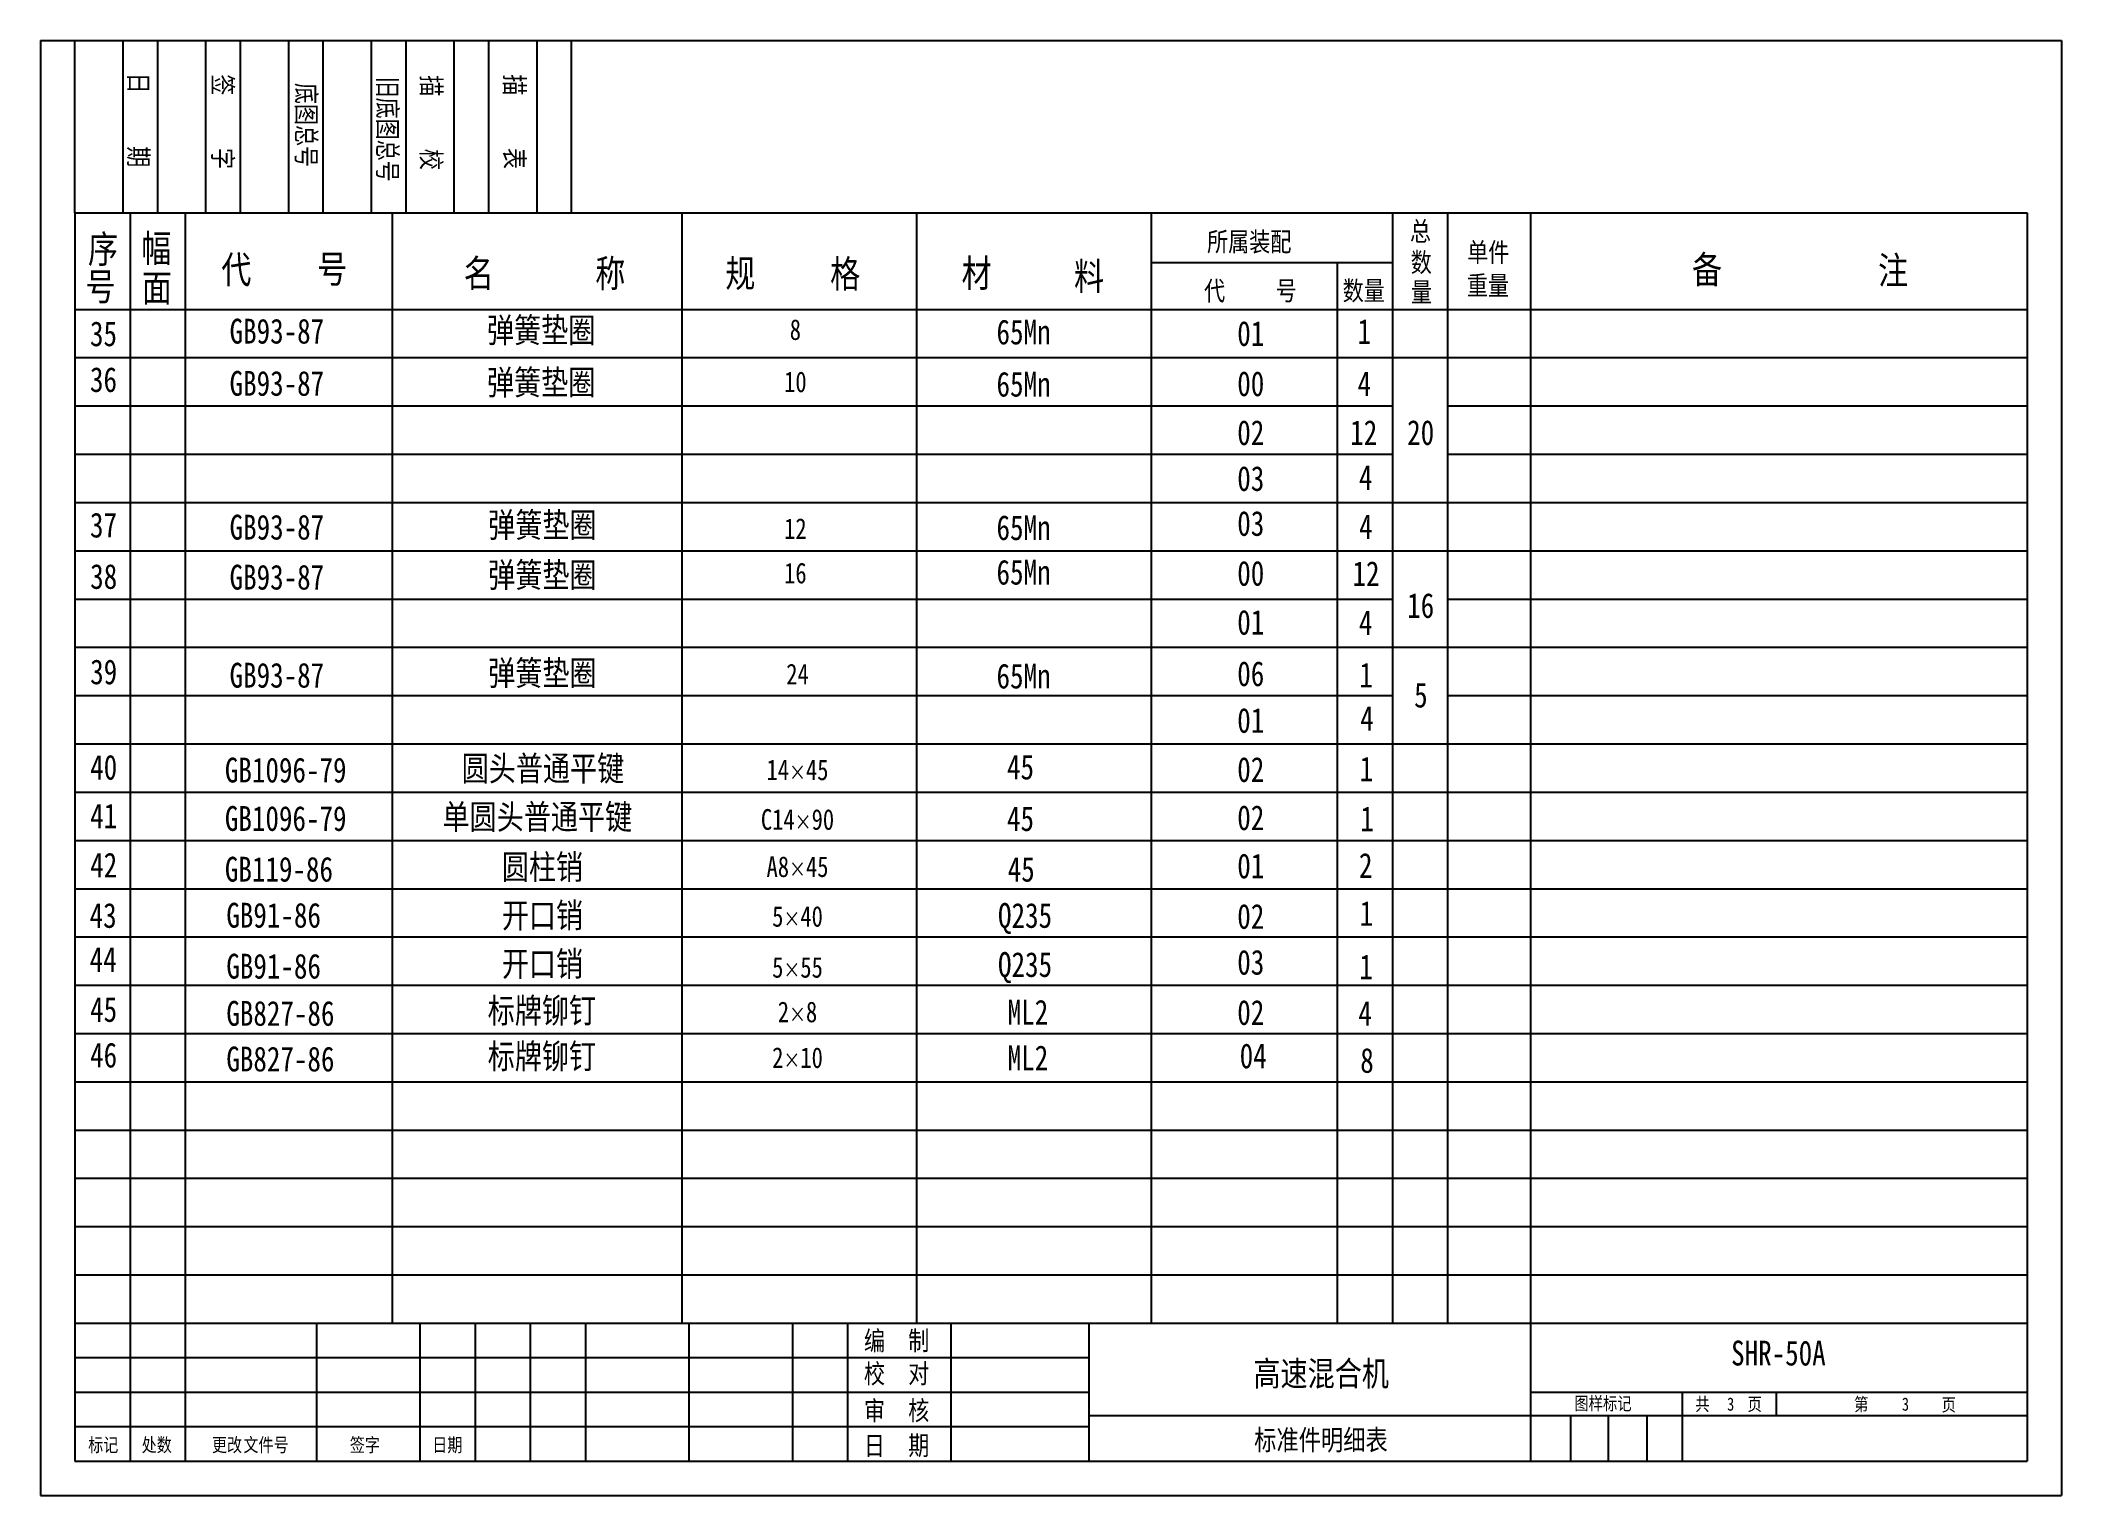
# Model space of a CAD drawing. Extents: x 196 to 489, y 195 to 406.
import ezdxf

# ---------------------------------------------------------------- set-up
doc = ezdxf.new("R2010")
doc.units = 0
doc.header["$LTSCALE"] = 10.5
doc.header["$MEASUREMENT"] = 0
doc.layers.get('0').update_dxf_attribs({"color": 2, "linetype": 'CONTINUOUS'})
doc.layers.add('SMPEN_THICK', color=7, linetype='CONTINUOUS')
doc.styles.add('HZDX', font='simsun.ttf', dxfattribs={"width": 0.8, "height": 5.5})

msp = doc.modelspace()

# ---------------------------------------------------------------- linework, layer by layer
at = {"layer": 'SMPEN_THICK'}
for p, q in [((196, 406.49), (196, 195.49)), ((196, 406.49), (489, 406.49)), ((201, 381.49), (201, 406.49)), ((208, 381.49), (208, 406.49)), ((213, 381.49), (213, 406.49)), ((220, 381.49), (220, 406.49)), ((225, 381.49), (225, 406.49)), ((232, 381.49), (232, 406.49)), ((237, 381.49), (237, 406.49)), ((244, 381.49), (244, 406.49)), ((249, 381.49), (249, 406.49)), ((256, 381.49), (256, 406.49)), ((261, 381.49), (261, 406.49)), ((268, 381.49), (268, 406.49)), ((273, 381.49), (273, 406.49)), ((489, 406.49), (489, 195.49)), ((201, 381.49), (484, 381.49)), ((201, 381.49), (201, 200.49)), ((209, 381.49), (209, 200.49)), ((217, 381.49), (217, 220.49)), ((247, 381.49), (247, 220.49)), ((289, 381.49), (289, 220.49)), ((323, 381.49), (323, 220.49)), ((357, 381.49), (357, 220.49)), ((392, 381.49), (392, 220.49)), ((400, 381.49), (400, 220.49)), ((412, 381.49), (412, 200.49)), ((484, 381.49), (484, 200.49)), ((357, 374.3), (392, 374.3)), ((384, 374.3), (384, 220.49)), ((201, 367.49), (484, 367.49)), ((201, 362.69), (201, 200.49)), ((201, 360.49), (400, 360.49)), ((400, 360.49), (484, 360.49)), ((201, 353.49), (392, 353.49)), ((400, 353.49), (484, 353.49)), ((201, 346.49), (392, 346.49)), ((400, 346.49), (484, 346.49)), ((201, 339.49), (400, 339.49)), ((400, 339.49), (484, 339.49)), ((201, 332.49), (400, 332.49)), ((400, 332.49), (484, 332.49)), ((201, 325.49), (392, 325.49)), ((400, 325.49), (484, 325.49)), ((201, 318.49), (400, 318.49)), ((400, 318.49), (484, 318.49)), ((201, 311.49), (392, 311.49)), ((400, 311.49), (484, 311.49)), ((201, 304.49), (400, 304.49)), ((201, 304.42), (201, 200.49)), ((400, 304.49), (484, 304.49)), ((201, 297.49), (400, 297.49)), ((400, 297.49), (484, 297.49)), ((201, 290.49), (484, 290.49)), ((201, 283.49), (400, 283.49)), ((400, 283.49), (484, 283.49)), ((201, 276.49), (484, 276.49)), ((201, 269.49), (484, 269.49)), ((201, 262.49), (484, 262.49)), ((201, 255.49), (400, 255.49)), ((400, 255.49), (484, 255.49)), ((201, 248.49), (484, 248.49)), ((201, 241.49), (484, 241.49)), ((201, 234.49), (484, 234.49)), ((201, 227.49), (400, 227.49)), ((400, 227.49), (484, 227.49)), ((201, 220.49), (484, 220.49)), ((217, 220.49), (217, 200.49)), ((236, 220.49), (236, 200.49)), ((251, 220.49), (251, 200.49)), ((259, 220.49), (259, 200.49)), ((267, 220.49), (267, 200.49)), ((275, 220.49), (275, 200.49)), ((290, 220.49), (290, 200.49)), ((305, 220.49), (305, 200.49)), ((313, 220.49), (313, 200.49)), ((328, 220.49), (328, 200.49)), ((348, 220.49), (348, 200.49)), ((201, 215.49), (348, 215.49)), ((201, 210.49), (348, 210.49)), ((412, 210.49), (484, 210.49)), ((434, 210.49), (434, 200.49)), ((447.64, 210.49), (447.64, 207.09)), ((201, 205.49), (348, 205.49)), ((348, 207.08), (412, 207.08)), ((412, 207.08), (484, 207.08)), ((417.8, 207.08), (417.8, 200.49)), ((423.25, 207.08), (423.25, 200.49)), ((428.88, 207.08), (428.88, 200.49)), ((201, 200.49), (484, 200.49)), ((196, 195.49), (489, 195.49))]:
    msp.add_line(p, q, dxfattribs=at)

# ---------------------------------------------------------------- texts
at = {"color": 2, "linetype": 'BYBLOCK', "char_height": 3, "attachment_point": 5, "style": 'HZDX'}
for s, insert in [('8', (305.44, 364.53)), ('10', (305.44, 356.96)), ('12', (305.44, 335.7)), ('16', (305.44, 329.23)), ('24', (305.75, 314.61)), ('14\\H2.25;×\\H3;45', (305.75, 300.7)), ('C14\\H2.25;×\\H3;90', (305.75, 293.5)), ('A8\\H2.25;×\\H3;45', (305.75, 286.66)), ('5\\H2.25;×\\H3;40', (305.75, 279.45)), ('5\\H2.25;×\\H3;55', (305.75, 272.06)), ('2\\H2.25;×\\H3;8', (305.75, 265.6)), ('2\\H2.25;×\\H3;10', (305.75, 258.97))]:
    msp.add_mtext(s, dxfattribs=dict(at, insert=insert))
at = {"layer": 'SMPEN_THICK', "style": 'HZDX', "width": 0.8}
for s, p in [('签     字', (221.02, 401.57)), ('描     表', (263.31, 401.57)), ('日     期', (208.83, 401.82)), ('底图总号', (233.15, 400.33)), ('旧底图总号', (244.93, 401.26)), ('描     校', (251.25, 401.44))]:
    msp.add_text(s, height=2.8, rotation=270, dxfattribs=at).set_placement(p)
for s, height, p in [('序', 4, (202.89, 374.23)), ('幅', 4, (210.61, 374.34)), ('所属装配', 2.8, (365.12, 375.9)), ('总', 2.8, (394.53, 377.41)), ('代', 4, (222.21, 371.25)), ('号', 4, (236.11, 371.34)), ('名', 4, (257.35, 370.71)), ('称', 4, (276.43, 370.71)), ('规', 4, (295.28, 370.71)), ('格', 4, (310.48, 370.64)), ('材', 4, (329.54, 370.73)), ('数', 2.8, (394.65, 372.91)), ('单件', 2.8, (402.83, 374.36)), ('备', 4, (435.42, 371.25)), ('注', 4, (462.39, 371.15)), ('号', 4, (202.52, 368.79)), ('面', 4, (210.7, 368.6)), ('料', 4, (345.84, 370.28)), ('重量', 2.8, (402.78, 369.55)), ('代', 2.8, (364.69, 368.78)), ('号', 2.8, (375.08, 368.81)), ('数量', 2.8, (384.78, 368.8)), ('量', 2.8, (394.67, 368.59)), ('弹簧垫圈', 3.6, (260.73, 362.67)), ('35', 3.6, (203.18, 362.15)), ('GB93-87', 3.6, (223.42, 362.53)), ('65Mn', 3.6, (334.6, 362.41)), ('01', 3.6, (369.5, 362.19)), ('1', 3.6, (386.94, 362.48)), ('36', 3.6, (203.18, 355.51)), ('GB93-87', 3.6, (223.42, 354.96)), ('弹簧垫圈', 3.6, (260.73, 355.1)), ('65Mn', 3.6, (334.6, 354.84)), ('00', 3.6, (369.5, 354.91)), ('4', 3.6, (386.94, 354.91)), ('02', 3.6, (369.5, 347.82)), ('12', 3.6, (385.87, 347.82)), ('20', 3.6, (394.13, 347.83)), ('03', 3.6, (369.5, 341.16)), ('4', 3.6, (387.14, 341.32)), ('37', 3.6, (203.18, 334.41)), ('GB93-87', 3.6, (223.42, 334.11)), ('弹簧垫圈', 3.6, (260.91, 334.43)), ('65Mn', 3.6, (334.6, 334.04)), ('03', 3.6, (369.5, 334.65)), ('4', 3.6, (387.16, 334.18)), ('弹簧垫圈', 3.6, (260.91, 327.18)), ('65Mn', 3.6, (334.6, 327.58)), ('38', 3.6, (203.21, 326.96)), ('GB93-87', 3.6, (223.42, 326.86)), ('00', 3.6, (369.5, 327.42)), ('12', 3.6, (386.2, 327.37)), ('16', 3.6, (394.13, 322.75)), ('01', 3.6, (369.5, 320.32)), ('4', 3.6, (387.14, 320.27)), ('39', 3.6, (203.21, 313.13)), ('弹簧垫圈', 3.6, (260.91, 312.96)), ('GB93-87', 3.6, (223.42, 312.64)), ('65Mn', 3.6, (334.6, 312.52)), ('06', 3.6, (369.5, 312.86)), ('1', 3.6, (387.2, 312.67)), ('5', 3.6, (395.14, 309.76)), ('01', 3.6, (369.5, 306.09)), ('4', 3.6, (387.33, 306.38)), ('40', 3.6, (203.21, 299.3)), ('GB1096-79', 3.6, (222.74, 298.89)), ('圆头普通平键', 3.6, (257.06, 299.12)), ('45', 3.6, (336.12, 299.33)), ('02', 3.6, (369.5, 298.97)), ('1', 3.6, (387.25, 299.06)), ('单圆头普通平键', 3.6, (254.28, 292.1)), ('41', 3.6, (203.21, 292.24)), ('GB1096-79', 3.6, (222.74, 291.87)), ('45', 3.6, (336.12, 291.85)), ('02', 3.6, (369.5, 291.98)), ('1', 3.6, (387.34, 291.82)), ('42', 3.6, (203.21, 285.11)), ('GB119-86', 3.6, (222.74, 284.51)), ('圆柱销', 3.6, (262.88, 284.83)), ('45', 3.6, (336.22, 284.51)), ('01', 3.6, (369.5, 284.99)), ('2', 3.6, (387.14, 285.06)), ('43', 3.6, (203.13, 277.81)), ('GB91-86', 3.6, (222.95, 277.84)), ('开口销', 3.6, (262.88, 277.82)), ('Q235', 3.6, (334.82, 277.81)), ('1', 3.6, (387.25, 278.11)), ('02', 3.6, (369.5, 277.67)), ('44', 3.6, (203.13, 271.43)), ('GB91-86', 3.6, (222.95, 270.45)), ('开口销', 3.6, (262.88, 270.8)), ('Q235', 3.6, (334.82, 270.69)), ('03', 3.6, (369.5, 271.02)), ('1', 3.6, (387.2, 270.36)), ('45', 3.6, (203.2, 264.18)), ('GB827-86', 3.6, (222.95, 263.61)), ('标牌铆钉', 3.6, (260.84, 264.02)), ('ML2', 3.6, (336.22, 263.78)), ('02', 3.6, (369.5, 263.74)), ('4', 3.6, (387.05, 263.61)), ('46', 3.6, (203.2, 257.56)), ('标牌铆钉', 3.6, (260.84, 257.39)), ('04', 3.6, (369.85, 257.45)), ('GB827-86', 3.6, (222.95, 256.99)), ('ML2', 3.6, (336.22, 257.16)), ('8', 3.6, (387.33, 256.79)), ('编', 2.8, (315.38, 216.54)), ('制', 2.8, (321.8, 216.57)), ('SHR-50A', 3.6, (441.09, 214.35)), ('校', 2.8, (315.38, 211.77)), ('对', 2.8, (321.8, 211.79)), ('高速混合机', 3.6, (371.84, 211.38)), ('审', 2.8, (315.38, 206.4)), ('核', 2.8, (321.8, 206.42)), ('图样标记', 1.9, (418.37, 207.89)), ('共', 1.9, (435.89, 207.8)), ('3', 1.9, (440.51, 207.8)), ('页', 1.9, (443.48, 207.8)), ('第', 1.9, (458.92, 207.78)), ('3', 1.9, (465.85, 207.8)), ('页', 1.9, (471.61, 207.71)), ('标准件明细表', 2.957, (371.95, 202.07)), ('标记', 2, (202.92, 201.84)), ('处数', 2, (210.68, 201.84)), ('更改', 2, (220.86, 201.84)), ('文件号', 2, (225.43, 201.84)), ('签字', 2, (240.85, 201.84)), ('日期', 2, (252.8, 201.84)), ('日', 2.8, (315.38, 201.33)), ('期', 2.8, (321.8, 201.36))]:
    msp.add_text(s, height=height, dxfattribs=at).set_placement(p)

doc.saveas('drawing.dxf')
